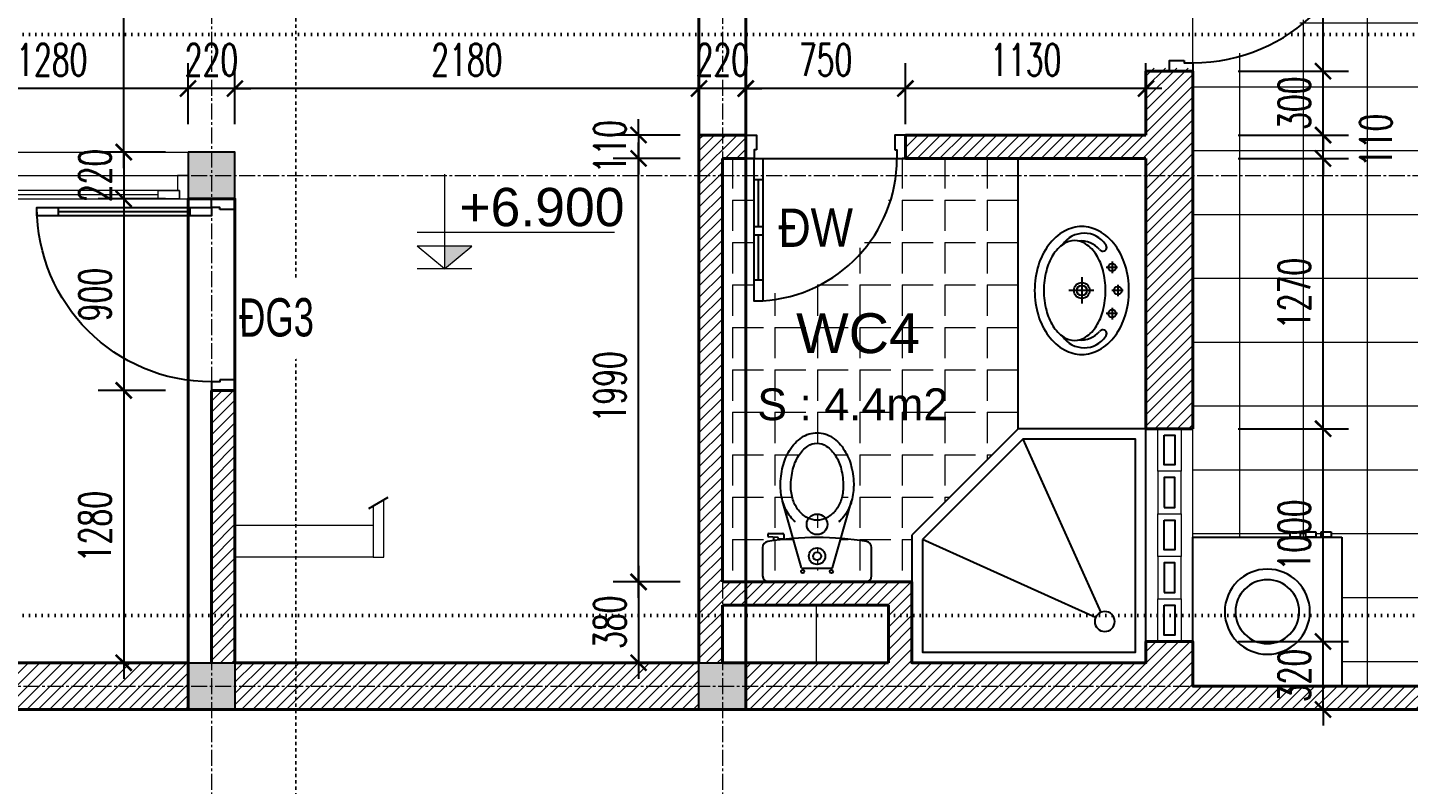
# Model space of a CAD drawing. Header units: millimetres. Extents: x -229618 to 2906, y -178063 to 96806.
# Drawn here: x -204117 to -197630, y -81235 to -77678 of the extents above; entities that cross this region are included whole.
import ezdxf
from ezdxf.enums import TextEntityAlignment as Align

# ---------------------------------------------------------------- set-up
doc = ezdxf.new("R2010")
doc.units = ezdxf.units.MM
doc.header["$LTSCALE"] = 200
doc.header["$MEASUREMENT"] = 0
doc.set_wipeout_variables(frame=1)
doc.header["$PDMODE"] = 3
doc.header["$PDSIZE"] = 50
for name, pattern in [('ACAD_ISO07W100', [3, 0, -3]), ('CENTER2', [1.125, 0.75, -0.125, 0.125, -0.125]), ('HIDDEN2', [0.1875, 0.125, -0.0625])]:
    doc.linetypes.add(name, pattern=pattern)
doc.layers.get('0').update_dxf_attribs({"color": 95, "linetype": 'CONTINUOUS'})
doc.layers.get('DEFPOINTS').update_dxf_attribs({"linetype": 'CONTINUOUS'})
for name, color, linetype, lineweight in [('cat', 1, 'CONTINUOUS', 40), ('hatch', 250, 'CONTINUOUS', 5), ('KH cat', 2, 'HIDDEN2', 50), ('nho', 252, 'CONTINUOUS', 15), ('thay', 7, 'CONTINUOUS', 18), ('tim', 18, 'CENTER2', 9)]:
    doc.layers.add(name, color=color, linetype=linetype, lineweight=lineweight)
for name, color, linetype in [('COT', 2, 'CONTINUOUS'), ('CUA', 145, 'CONTINUOUS'), ('DIM', 251, 'CONTINUOUS'), ('NOITHAT', 99, 'CONTINUOUS'), ('TEXT', 33, 'CONTINUOUS'), ('thong ke cua', 7, 'CONTINUOUS'), ('TUONG', 30, 'CONTINUOUS')]:
    doc.layers.add(name, color=color, linetype=linetype)
doc.styles.add('Aria H iso', font='Vharial_0.ttf')
doc.styles.add('Arial iso', font='vnarial_0.ttf')
doc.styles.add('Arial N  iso', font='vnarialn_0.ttf')
doc.styles.add('Scale', font='vnsimli.shx', dxfattribs={"width": 0.65, "bigfont": 'bigfont.shx'})
doc.styles.add('T3', font='Vhavan_0.ttf', dxfattribs={"width": 0.8})
doc.dimstyles.new('Scale', dxfattribs={"dimscale": 75, "dimtxt": 2, "dimasz": 1, "dimexe": 1.6, "dimexo": 0, "dimgap": 0.8, "dimtad": 1, "dimdec": 0, "dimzin": 0, "dimdsep": 46, "dimtxsty": 'Scale', "dimblk": 'ARCHTICK', "dimcen": 0.1, "dimdle": 1, "dimclrd": 256, "dimclre": 256, "dimclrt": 3, "dimadec": 0, "dimazin": 0, "dimtfac": 1, "dimtdec": 0, "dimtix": 1, "dimtmove": 2, "dimatfit": 3, "dimldrblk": 'ARCHTICK', "dimfxl": 0, "dimtolj": 1, "dimtzin": 0, "dimarcsym": 0})

# ---------------------------------------------------------------- blocks, each defined once
blk = doc.blocks.new('A$C1A7D1725')
at = {"layer": 'CUA'}
for p, q in [((670, 750), (670, 0)), ((100, 690), (310, 690)), ((350, 690), (570, 690))]:
    blk.add_line(p, q, dxfattribs=at)
for points in [[(710, 700), (710, 710), (670, 710), (670, 750), (780, 750), (780, 700)], [(0, 670), (0, 710), (100, 710), (100, 670)], [(0, 670), (0, 710), (670, 710), (670, 670)], [(310, 670), (310, 710), (350, 710), (350, 670)], [(570, 670), (570, 710), (670, 710), (670, 670)], [(710, 50), (710, 40), (670, 40), (670, 0), (780, 0), (780, 50)]]:
    blk.add_lwpolyline(points, close=True, dxfattribs=at)
blk.add_arc((669.9, 709.8), 669.8, 183.40841, 270.00601, dxfattribs=at)
blk = doc.blocks.new('A$C49A5561F')
at = {"layer": 'CUA'}
blk.add_line((-830, 60), (-210, 60), dxfattribs=at)
for points in [[(-70, 850), (-70, 860), (-110, 860), (-110, 900), (0, 900), (0, 850)], [(-930, 80), (-930, 40), (-110, 40), (-110, 80)], [(-930, 80), (-930, 40), (-830, 40), (-830, 80)], [(-210, 80), (-210, 40), (-110, 40), (-110, 80)], [(-70, 50), (-70, 40), (-110, 40), (-110, 0), (0, 0), (0, 50)]]:
    blk.add_lwpolyline(points, close=True, dxfattribs=at)
blk.add_arc((-110, 40), 820, 90, 180, dxfattribs=at)
blk = doc.blocks.new('bon tam dung')
at = {"layer": 'NOITHAT'}
for p, q in [((-236.4, -212.9), (-1050, -579.3)), ((-579.3, -1050), (-212.9, -236.4))]:
    blk.add_line(p, q, dxfattribs=at)
blk.add_lwpolyline([(-1100, -600), (-1100, 0), (0, 0), (0, -1100), (-600, -1100), (-1100, -600)], dxfattribs=at)
blk.add_lwpolyline([(-1050, -579.3), (-1050, -50), (-50, -50), (-50, -1050), (-579.3, -1050)], close=True, dxfattribs=at)
blk.add_circle((-193.7, -193.7), 46.9, dxfattribs=at)
blk = doc.blocks.new('A$C64760A6F')
at = {"layer": 'NOITHAT', "linetype": 'Continuous'}
for p, q in [((183.2, 66.3), (94.2, 379.7)), ((328.6, 66.3), (417.7, 379.7)), ((24.1, 222.1), (24.1, 216.9)), ((70.5, 208.1), (28.5, 212)), ((29, 227), (94.2, 227)), ((51.5, 209.9), (51.5, 193.9)), ((74.8, 203.2), (74.8, 202.8)), ((74.8, 202.8), (99, 202.8)), ((79.7, 202.8), (79.7, 195.6)), ((94.2, 202.8), (94.2, 198)), ((99, 222.1), (99, 202.8)), ((0, 161.1), (0, 29)), ((511.8, 29), (511.8, 161.1)), ((29, 0), (482.9, 0)), ((323.5, 62.8), (188.3, 62.8))]:
    blk.add_line(p, q, dxfattribs=at)
for points in [[(83.6, 449.1, -0.061672), (95.2, 542.3, -0.074959), (126.8, 618, -0.107015), (184.8, 679.1, -0.150804), (255.9, 701, -0.150804), (327.1, 679.1, -0.107015), (385, 618, -0.074959), (416.7, 542.3, -0.061672), (428.2, 449.1, -0.061672)], [(132.8, 449.1, -0.061672), (142.8, 530.3, -0.074959), (168.9, 592.5, -0.107015), (212.5, 638.5, -0.150804), (255.9, 651.9, -0.150804), (299.4, 638.5, -0.107015), (343, 592.5, -0.074959), (369, 530.3, -0.061672), (379.1, 449.1, -0.061672)], [(154.5, 281.5, -0.048765), (130.6, 306.9, -0.08725), (96.6, 371.7, -0.077598), (84.5, 449.1, -0.077598)], [(379.1, 449.1, -0.077598), (369.3, 386.4, -0.08725), (343, 336.4, -0.105601), (301.3, 301.1, -0.12364), (255.9, 289.7, -0.12364), (210.5, 301.1, -0.105601), (168.9, 336.4, -0.08725), (142.6, 386.4, -0.077598), (132.8, 449.1, -0.077598)], [(427.3, 449.1, -0.077598), (415.3, 371.7, -0.08725), (381.2, 306.9, -0.048765), (357.3, 281.5, -0.12364)]]:
    blk.add_lwpolyline(points, format="xyb", dxfattribs=at)
for centre, radius in [((255.9, 270.4), 48.3), ((255.9, 120.7), 38.6), ((255.9, 120.7), 18.6), ((188.3, 48.3), 7.73), ((323.5, 48.3), 7.73)]:
    blk.add_circle(centre, radius, dxfattribs=at)
for centre, radius, start, end in [((29, 222.1), 4.83, 90, 180), ((29, 216.9), 4.83, 180, 264.55967), ((255.9, -1221), 1429.5, 80.6746, 99.3254), ((70, 203.2), 4.83, 0, 84.55967), ((94.2, 222.1), 4.83, 0, 90), ((29, 161.1), 29, 99.3254, 180), ((482.9, 161.1), 29, 0, 80.6746), ((187.9, 67.6), 4.83, 195.85994, 270), ((324, 67.6), 4.83, 270, 344.14006), ((29, 29), 29, 180, 270), ((482.9, 29), 29, 270, 0)]:
    blk.add_arc(centre, radius, start, end, dxfattribs=at)
blk = doc.blocks.new('br7')
at = {"layer": 'NOITHAT'}
for p, q in [((-96.6, -47.8), (-96.6, -94.7)), ((-24.1, -46.9), (24.2, -46.9)), ((0, -24.4), (0, -71.3)), ((96.6, -47.8), (96.6, -94.7)), ((-120.7, -70.3), (-72.4, -70.3)), ((72.4, -70.3), (120.7, -70.3)), ((0, -146.1), (0, -251.3)), ((-55.6, -196.9), (54.6, -196.9))]:
    blk.add_line(p, q, dxfattribs=at)
for points in [[(-267.2, -196.9, 0.128734), (-248.3, -268.9, 0.10631), (-188.9, -336.1, 0.084902), (-105.5, -378, 0.074193), (0, -393.8, 0.074193), (105.5, -378, 0.084902), (188.9, -336.1, 0.10631), (248.3, -268.9, 0.128734), (267.2, -196.9, 0.128734), (248.3, -124.9, 0.10631), (188.9, -57.7, 0.084902), (105.5, -15.7, 0.074193), (0, 0, 0.074193), (-105.5, -15.7, 0.084902), (-188.9, -57.7, 0.10631), (-248.3, -124.9, 0.128734)], [(-208.6, -226.6, 0.148706), (-194.7, -272.3, 0.107099), (-147.5, -317.8, 0.07588), (-83.4, -345, 0.062731), (0, -355.5, 0.062731), (83.4, -345, 0.07588), (147.5, -317.8, 0.107099), (194.7, -272.3, 0.148706), (208.6, -226.6, 0.148706), (194.7, -181, 0.107099), (147.5, -135.5, 0.07588), (83.4, -108.2, 0.062731), (0, -97.7, 0.062731), (-83.4, -108.2, 0.07588), (-147.5, -135.5, 0.107099), (-194.7, -181, 0.148706)]]:
    blk.add_lwpolyline(points, format="xyb", close=True, dxfattribs=at)
for centre, radius in [((-96.6, -70.3), 16.4), ((0, -46.9), 16.4), ((96.6, -70.3), 16.4), ((0, -196.9), 32.8), ((0, -196.9), 21.1)]:
    blk.add_circle(centre, radius, dxfattribs=at)
for centre, radius, start, end in [((-131, -187), 108.3, 124.38431, 235.91222), ((-180.3, -109.1), 16.4, 301.60261, 135.86298), ((180.3, -109.1), 16.4, 44.13702, 238.39739), ((131, -187), 108.3, 304.08778, 55.61569), ((-99.5, -202.7), 107.5, 132.20836, 183.60921), ((99.5, -202.7), 107.5, 356.39079, 47.79164)]:
    blk.add_arc(centre, radius, start, end, dxfattribs=at)
blk = doc.blocks.new('A$C6F7B7515')
at = {"linetype": 'ByBlock'}
for p, q in [((0, 700), (-700, 700)), ((-700, 700), (-700, 0)), ((0, 0), (0, 700)), ((0, 650.1), (0, 602.6)), ((25.9, 650.1), (0, 650.1)), ((25.9, 602.6), (25.9, 650.1)), ((0, 602.6), (25.9, 602.6)), ((0, 577.6), (0, 530.1)), ((25.9, 577.6), (0, 577.6)), ((0, 530.1), (25.9, 530.1)), ((25.9, 530.1), (25.9, 577.6)), ((0, 505), (0, 457.5)), ((25.9, 505), (0, 505)), ((0, 457.5), (25.9, 457.5)), ((25.9, 457.5), (25.9, 505)), ((-700, 0), (0, 0))]:
    blk.add_line(p, q, dxfattribs=at)
for radius in [200, 150]:
    blk.add_circle((-350, 350), radius, dxfattribs=at)
blk = doc.blocks.new('_ArchTick')
at = {"color": 0, "linetype": 'ByBlock', "const_width": 0.15}
blk.add_lwpolyline([(-0.5, -0.5), (0.5, 0.5)], dxfattribs=at)
blk = doc.blocks.new('*D1936')
at = {"layer": 'DEFPOINTS', "color": 0, "linetype": 'Continuous'}
for p in [(-198429.5, -80563.2), (-198031.3, -80563.2), (-198429.5, -80883.2)]:
    blk.add_point(p, dxfattribs=at)
at = {"layer": 'DIM', "linetype": 'Continuous', "lineweight": -2}
for p, q in [((-198031.3, -80563.2), (-198031.3, -80488.2)), ((-198429.5, -80563.2), (-197911.3, -80563.2)), ((-198031.3, -80883.2), (-198031.3, -80563.2)), ((-198429.5, -80883.2), (-197911.3, -80883.2)), ((-198031.3, -80883.2), (-198031.3, -80958.2))]:
    blk.add_line(p, q, dxfattribs=at)
at = {"layer": 'DIM', "linetype": 'Continuous', "lineweight": -2, "xscale": 75, "yscale": 75, "zscale": 75}
for p, rotation in [((-198031.3, -80563.2), 270), ((-198031.3, -80883.2), 90)]:
    blk.add_blockref('_ArchTick', p, dxfattribs=dict(at, rotation=rotation))
at = {"layer": 'DIM', "color": 3, "linetype": 'Continuous', "insert": (-198166.3, -80723.2), "char_height": 150, "attachment_point": 5, "rotation": 90, "style": 'Scale'}
blk.add_mtext('\\A1;320', dxfattribs=at)
blk = doc.blocks.new('*D1937')
at = {"layer": 'DEFPOINTS', "color": 0, "linetype": 'Continuous'}
for p in [(-198429.5, -79563.2), (-198031.3, -79563.2), (-198429.5, -80563.2)]:
    blk.add_point(p, dxfattribs=at)
at = {"layer": 'DIM', "linetype": 'Continuous', "lineweight": -2}
for p, q in [((-198031.3, -80638.2), (-198031.3, -79488.2)), ((-198429.5, -79563.2), (-197911.3, -79563.2)), ((-198429.5, -80563.2), (-197911.3, -80563.2))]:
    blk.add_line(p, q, dxfattribs=at)
at = {"layer": 'DIM', "linetype": 'Continuous', "lineweight": -2, "xscale": 75, "yscale": 75, "zscale": 75}
for p, rotation in [((-198031.3, -79563.2), 90), ((-198031.3, -80563.2), 270)]:
    blk.add_blockref('_ArchTick', p, dxfattribs=dict(at, rotation=rotation))
at = {"layer": 'DIM', "color": 3, "linetype": 'Continuous', "insert": (-198166.3, -80063.2), "char_height": 150, "attachment_point": 5, "rotation": 90, "style": 'Scale'}
blk.add_mtext('\\A1;1000', dxfattribs=at)
blk = doc.blocks.new('*D1938')
at = {"layer": 'DEFPOINTS', "color": 0, "linetype": 'Continuous'}
for p in [(-198429.5, -78293.2), (-198031.3, -78293.2), (-198429.5, -79563.2)]:
    blk.add_point(p, dxfattribs=at)
at = {"layer": 'DIM', "linetype": 'Continuous', "lineweight": -2}
for p, q in [((-198031.3, -79638.2), (-198031.3, -78218.2)), ((-198429.5, -78293.2), (-197911.3, -78293.2)), ((-198429.5, -79563.2), (-197911.3, -79563.2))]:
    blk.add_line(p, q, dxfattribs=at)
at = {"layer": 'DIM', "linetype": 'Continuous', "lineweight": -2, "xscale": 75, "yscale": 75, "zscale": 75}
for p, rotation in [((-198031.3, -78293.2), 90), ((-198031.3, -79563.2), 270)]:
    blk.add_blockref('_ArchTick', p, dxfattribs=dict(at, rotation=rotation))
at = {"layer": 'DIM', "color": 3, "linetype": 'Continuous', "insert": (-198166.3, -78928.2), "char_height": 150, "attachment_point": 5, "rotation": 90, "style": 'Scale'}
blk.add_mtext('\\A1;1270', dxfattribs=at)
blk = doc.blocks.new('*D1939')
at = {"layer": 'DEFPOINTS', "color": 0, "linetype": 'Continuous'}
for p in [(-198429.5, -78183.2), (-198031.3, -78183.2), (-198429.5, -78293.2)]:
    blk.add_point(p, dxfattribs=at)
at = {"layer": 'DIM', "linetype": 'Continuous', "lineweight": -2}
for p, q in [((-198031.3, -78183.2), (-198031.3, -78108.2)), ((-198429.5, -78183.2), (-197911.3, -78183.2)), ((-198031.3, -78293.2), (-198031.3, -78183.2)), ((-198429.5, -78293.2), (-197911.3, -78293.2)), ((-198031.3, -78293.2), (-198031.3, -78368.2))]:
    blk.add_line(p, q, dxfattribs=at)
at = {"layer": 'DIM', "linetype": 'Continuous', "lineweight": -2, "xscale": 75, "yscale": 75, "zscale": 75}
for p, rotation in [((-198031.3, -78183.2), 270), ((-198031.3, -78293.2), 90)]:
    blk.add_blockref('_ArchTick', p, dxfattribs=dict(at, rotation=rotation))
at = {"layer": 'DIM', "color": 3, "linetype": 'Continuous', "insert": (-197783.4, -78208.2), "char_height": 150, "attachment_point": 5, "rotation": 90, "style": 'Scale'}
blk.add_mtext('\\A1;110', dxfattribs=at)
blk = doc.blocks.new('*D1940')
at = {"layer": 'DEFPOINTS', "color": 0, "linetype": 'Continuous'}
for p in [(-198429.5, -77883.2), (-198031.3, -77883.2), (-198429.5, -78183.2)]:
    blk.add_point(p, dxfattribs=at)
at = {"layer": 'DIM', "linetype": 'Continuous', "lineweight": -2}
for p, q in [((-198031.3, -77883.2), (-198031.3, -77808.2)), ((-198429.5, -77883.2), (-197911.3, -77883.2)), ((-198031.3, -78183.2), (-198031.3, -77883.2)), ((-198429.5, -78183.2), (-197911.3, -78183.2)), ((-198031.3, -78183.2), (-198031.3, -78258.2))]:
    blk.add_line(p, q, dxfattribs=at)
at = {"layer": 'DIM', "linetype": 'Continuous', "lineweight": -2, "xscale": 75, "yscale": 75, "zscale": 75}
for p, rotation in [((-198031.3, -77883.2), 270), ((-198031.3, -78183.2), 90)]:
    blk.add_blockref('_ArchTick', p, dxfattribs=dict(at, rotation=rotation))
at = {"layer": 'DIM', "color": 3, "linetype": 'Continuous', "insert": (-198166.3, -78033.2), "char_height": 150, "attachment_point": 5, "rotation": 90, "style": 'Scale'}
blk.add_mtext('\\A1;300', dxfattribs=at)
blk = doc.blocks.new('*D1941')
at = {"layer": 'DEFPOINTS', "color": 0, "linetype": 'Continuous'}
for p in [(-198429.5, -76983.2), (-198031.3, -76983.2), (-198429.5, -77883.2)]:
    blk.add_point(p, dxfattribs=at)
at = {"layer": 'DIM', "linetype": 'Continuous', "lineweight": -2}
for p, q in [((-198031.3, -77958.2), (-198031.3, -76908.2)), ((-198429.5, -76983.2), (-197911.3, -76983.2)), ((-198429.5, -77883.2), (-197911.3, -77883.2))]:
    blk.add_line(p, q, dxfattribs=at)
at = {"layer": 'DIM', "linetype": 'Continuous', "lineweight": -2, "xscale": 75, "yscale": 75, "zscale": 75}
for p, rotation in [((-198031.3, -76983.2), 90), ((-198031.3, -77883.2), 270)]:
    blk.add_blockref('_ArchTick', p, dxfattribs=dict(at, rotation=rotation))
at = {"layer": 'DIM', "color": 3, "linetype": 'Continuous', "insert": (-198166.3, -77433.2), "char_height": 150, "attachment_point": 5, "rotation": 90, "style": 'Scale'}
blk.add_mtext('\\A1;900', dxfattribs=at)
blk = doc.blocks.new('*D1954')
at = {"layer": 'DEFPOINTS', "color": 0, "linetype": 'Continuous'}
for p in [(-199993, -77964.7), (-199993, -78132.4), (-198863, -78132.4)]:
    blk.add_point(p, dxfattribs=at)
at = {"layer": 'DIM', "linetype": 'Continuous', "lineweight": -2}
for p, q in [((-199993, -78132.4), (-199993, -77844.7)), ((-198863, -78132.4), (-198863, -77844.7)), ((-198788, -77964.7), (-200068, -77964.7))]:
    blk.add_line(p, q, dxfattribs=at)
at = {"layer": 'DIM', "linetype": 'Continuous', "lineweight": -2, "xscale": 75, "yscale": 75, "zscale": 75, "rotation": 180}
blk.add_blockref('_ArchTick', (-199993, -77964.7), dxfattribs=at)
at = {"layer": 'DIM', "linetype": 'Continuous', "lineweight": -2, "xscale": 75, "yscale": 75, "zscale": 75}
blk.add_blockref('_ArchTick', (-198863, -77964.7), dxfattribs=at)
at = {"layer": 'DIM', "color": 3, "linetype": 'Continuous', "insert": (-199428, -77829.7), "char_height": 150, "attachment_point": 5, "style": 'Scale'}
blk.add_mtext('\\A1;1130', dxfattribs=at)
blk = doc.blocks.new('*D1955')
at = {"layer": 'DEFPOINTS', "color": 0, "linetype": 'Continuous'}
for p in [(-200743, -77964.7), (-200743, -78132.4), (-199993, -78132.4)]:
    blk.add_point(p, dxfattribs=at)
at = {"layer": 'DIM', "linetype": 'Continuous', "lineweight": -2}
for p, q in [((-200743, -78132.4), (-200743, -77844.7)), ((-199993, -78132.4), (-199993, -77844.7)), ((-199918, -77964.7), (-200818, -77964.7))]:
    blk.add_line(p, q, dxfattribs=at)
at = {"layer": 'DIM', "linetype": 'Continuous', "lineweight": -2, "xscale": 75, "yscale": 75, "zscale": 75, "rotation": 180}
blk.add_blockref('_ArchTick', (-200743, -77964.7), dxfattribs=at)
at = {"layer": 'DIM', "linetype": 'Continuous', "lineweight": -2, "xscale": 75, "yscale": 75, "zscale": 75}
blk.add_blockref('_ArchTick', (-199993, -77964.7), dxfattribs=at)
at = {"layer": 'DIM', "color": 3, "linetype": 'Continuous', "insert": (-200368, -77829.7), "char_height": 150, "attachment_point": 5, "style": 'Scale'}
blk.add_mtext('\\A1;750', dxfattribs=at)
blk = doc.blocks.new('*D1956')
at = {"layer": 'DEFPOINTS', "color": 0, "linetype": 'Continuous'}
for p in [(-200963, -77964.7), (-200963, -78132.4), (-200743, -78132.4)]:
    blk.add_point(p, dxfattribs=at)
at = {"layer": 'DIM', "linetype": 'Continuous', "lineweight": -2}
for p, q in [((-200963, -78132.4), (-200963, -77844.7)), ((-200743, -78132.4), (-200743, -77844.7)), ((-200963, -77964.7), (-201038, -77964.7)), ((-200743, -77964.7), (-200963, -77964.7)), ((-200743, -77964.7), (-200668, -77964.7))]:
    blk.add_line(p, q, dxfattribs=at)
at = {"layer": 'DIM', "linetype": 'Continuous', "lineweight": -2, "xscale": 75, "yscale": 75, "zscale": 75}
blk.add_blockref('_ArchTick', (-200963, -77964.7), dxfattribs=at)
at = {"layer": 'DIM', "linetype": 'Continuous', "lineweight": -2, "xscale": 75, "yscale": 75, "zscale": 75, "rotation": 180}
blk.add_blockref('_ArchTick', (-200743, -77964.7), dxfattribs=at)
at = {"layer": 'DIM', "color": 3, "linetype": 'Continuous', "insert": (-200853, -77829.7), "char_height": 150, "attachment_point": 5, "style": 'Scale'}
blk.add_mtext('\\A1;220', dxfattribs=at)
blk = doc.blocks.new('*D1957')
at = {"layer": 'DEFPOINTS', "color": 0, "linetype": 'Continuous'}
for p in [(-203143, -77964.7), (-203143, -78132.4), (-200963, -78132.4)]:
    blk.add_point(p, dxfattribs=at)
at = {"layer": 'DIM', "linetype": 'Continuous', "lineweight": -2}
for p, q in [((-203143, -78132.4), (-203143, -77844.7)), ((-200963, -78132.4), (-200963, -77844.7)), ((-200888, -77964.7), (-203218, -77964.7))]:
    blk.add_line(p, q, dxfattribs=at)
at = {"layer": 'DIM', "linetype": 'Continuous', "lineweight": -2, "xscale": 75, "yscale": 75, "zscale": 75, "rotation": 180}
blk.add_blockref('_ArchTick', (-203143, -77964.7), dxfattribs=at)
at = {"layer": 'DIM', "linetype": 'Continuous', "lineweight": -2, "xscale": 75, "yscale": 75, "zscale": 75}
blk.add_blockref('_ArchTick', (-200963, -77964.7), dxfattribs=at)
at = {"layer": 'DIM', "color": 3, "linetype": 'Continuous', "insert": (-202053, -77829.7), "char_height": 150, "attachment_point": 5, "style": 'Scale'}
blk.add_mtext('\\A1;2180', dxfattribs=at)
blk = doc.blocks.new('*D1958')
at = {"layer": 'DEFPOINTS', "color": 0, "linetype": 'Continuous'}
for p in [(-203363, -77964.7), (-203363, -78132.4), (-203143, -78132.4)]:
    blk.add_point(p, dxfattribs=at)
at = {"layer": 'DIM', "linetype": 'Continuous', "lineweight": -2}
for p, q in [((-203363, -78132.4), (-203363, -77844.7)), ((-203143, -78132.4), (-203143, -77844.7)), ((-203363, -77964.7), (-203438, -77964.7)), ((-203143, -77964.7), (-203363, -77964.7)), ((-203143, -77964.7), (-203068, -77964.7))]:
    blk.add_line(p, q, dxfattribs=at)
at = {"layer": 'DIM', "linetype": 'Continuous', "lineweight": -2, "xscale": 75, "yscale": 75, "zscale": 75}
blk.add_blockref('_ArchTick', (-203363, -77964.7), dxfattribs=at)
at = {"layer": 'DIM', "linetype": 'Continuous', "lineweight": -2, "xscale": 75, "yscale": 75, "zscale": 75, "rotation": 180}
blk.add_blockref('_ArchTick', (-203143, -77964.7), dxfattribs=at)
at = {"layer": 'DIM', "color": 3, "linetype": 'Continuous', "insert": (-203253, -77829.7), "char_height": 150, "attachment_point": 5, "style": 'Scale'}
blk.add_mtext('\\A1;220', dxfattribs=at)
blk = doc.blocks.new('*D1959')
at = {"layer": 'DEFPOINTS', "color": 0, "linetype": 'Continuous'}
for p in [(-204643, -77964.7), (-204643, -78132.4), (-203363, -78132.4)]:
    blk.add_point(p, dxfattribs=at)
at = {"layer": 'DIM', "linetype": 'Continuous', "lineweight": -2}
for p, q in [((-204643, -78132.4), (-204643, -77844.7)), ((-203363, -78132.4), (-203363, -77844.7)), ((-203288, -77964.7), (-204718, -77964.7))]:
    blk.add_line(p, q, dxfattribs=at)
at = {"layer": 'DIM', "linetype": 'Continuous', "lineweight": -2, "xscale": 75, "yscale": 75, "zscale": 75, "rotation": 180}
blk.add_blockref('_ArchTick', (-204643, -77964.7), dxfattribs=at)
at = {"layer": 'DIM', "linetype": 'Continuous', "lineweight": -2, "xscale": 75, "yscale": 75, "zscale": 75}
blk.add_blockref('_ArchTick', (-203363, -77964.7), dxfattribs=at)
at = {"layer": 'DIM', "color": 3, "linetype": 'Continuous', "insert": (-204003, -77829.7), "char_height": 150, "attachment_point": 5, "style": 'Scale'}
blk.add_mtext('\\A1;1280', dxfattribs=at)
blk = doc.blocks.new('*D1972')
at = {"layer": 'DEFPOINTS', "color": 0, "linetype": 'Continuous'}
for p in [(-203468.6, -78263.2), (-203665.1, -78483.2), (-203468.6, -78483.2)]:
    blk.add_point(p, dxfattribs=at)
at = {"layer": 'DIM', "linetype": 'Continuous', "lineweight": -2}
for p, q in [((-203665.1, -78263.2), (-203665.1, -78188.2)), ((-203468.6, -78263.2), (-203785.1, -78263.2)), ((-203665.1, -78263.2), (-203665.1, -78483.2)), ((-203468.6, -78483.2), (-203785.1, -78483.2)), ((-203665.1, -78483.2), (-203665.1, -78558.2))]:
    blk.add_line(p, q, dxfattribs=at)
at = {"layer": 'DIM', "linetype": 'Continuous', "lineweight": -2, "xscale": 75, "yscale": 75, "zscale": 75}
for p, rotation in [((-203665.1, -78263.2), 270), ((-203665.1, -78483.2), 90)]:
    blk.add_blockref('_ArchTick', p, dxfattribs=dict(at, rotation=rotation))
at = {"layer": 'DIM', "color": 3, "linetype": 'Continuous', "insert": (-203800.1, -78373.2), "char_height": 150, "attachment_point": 5, "rotation": 90, "style": 'Scale'}
blk.add_mtext('\\A1;220', dxfattribs=at)
blk = doc.blocks.new('*D1973')
at = {"layer": 'DEFPOINTS', "color": 0, "linetype": 'Continuous'}
for p in [(-203468.6, -78483.2), (-203665.1, -79383.2), (-203468.6, -79383.2)]:
    blk.add_point(p, dxfattribs=at)
at = {"layer": 'DIM', "linetype": 'Continuous', "lineweight": -2}
for p, q in [((-203665.1, -78408.2), (-203665.1, -79458.2)), ((-203468.6, -78483.2), (-203785.1, -78483.2)), ((-203468.6, -79383.2), (-203785.1, -79383.2))]:
    blk.add_line(p, q, dxfattribs=at)
at = {"layer": 'DIM', "linetype": 'Continuous', "lineweight": -2, "xscale": 75, "yscale": 75, "zscale": 75}
for p, rotation in [((-203665.1, -78483.2), 90), ((-203665.1, -79383.2), 270)]:
    blk.add_blockref('_ArchTick', p, dxfattribs=dict(at, rotation=rotation))
at = {"layer": 'DIM', "color": 3, "linetype": 'Continuous', "insert": (-203800.1, -78933.2), "char_height": 150, "attachment_point": 5, "rotation": 90, "style": 'Scale'}
blk.add_mtext('\\A1;900', dxfattribs=at)
blk = doc.blocks.new('*D1974')
at = {"layer": 'DEFPOINTS', "color": 0, "linetype": 'Continuous'}
for p in [(-203468.6, -79383.2), (-203665.1, -80663.2), (-203468.6, -80663.2)]:
    blk.add_point(p, dxfattribs=at)
at = {"layer": 'DIM', "linetype": 'Continuous', "lineweight": -2}
for p, q in [((-203665.1, -79308.2), (-203665.1, -80738.2)), ((-203468.6, -79383.2), (-203785.1, -79383.2)), ((-203468.6, -80663.2), (-203785.1, -80663.2))]:
    blk.add_line(p, q, dxfattribs=at)
at = {"layer": 'DIM', "linetype": 'Continuous', "lineweight": -2, "xscale": 75, "yscale": 75, "zscale": 75}
for p, rotation in [((-203665.1, -79383.2), 90), ((-203665.1, -80663.2), 270)]:
    blk.add_blockref('_ArchTick', p, dxfattribs=dict(at, rotation=rotation))
at = {"layer": 'DIM', "color": 3, "linetype": 'Continuous', "insert": (-203800.1, -80023.2), "char_height": 150, "attachment_point": 5, "rotation": 90, "style": 'Scale'}
blk.add_mtext('\\A1;1280', dxfattribs=at)
blk = doc.blocks.new('*D1975')
at = {"layer": 'DEFPOINTS', "color": 0, "linetype": 'Continuous'}
for p in [(-203665.1, -76683.2), (-203468.6, -76683.2), (-203468.6, -78263.2)]:
    blk.add_point(p, dxfattribs=at)
at = {"layer": 'DIM', "linetype": 'Continuous', "lineweight": -2}
for p, q in [((-203665.1, -78338.2), (-203665.1, -76608.2)), ((-203468.6, -76683.2), (-203785.1, -76683.2)), ((-203468.6, -78263.2), (-203785.1, -78263.2))]:
    blk.add_line(p, q, dxfattribs=at)
at = {"layer": 'DIM', "linetype": 'Continuous', "lineweight": -2, "xscale": 75, "yscale": 75, "zscale": 75}
for p, rotation in [((-203665.1, -76683.2), 90), ((-203665.1, -78263.2), 270)]:
    blk.add_blockref('_ArchTick', p, dxfattribs=dict(at, rotation=rotation))
at = {"layer": 'DIM', "color": 3, "linetype": 'Continuous', "insert": (-203800.1, -77473.2), "char_height": 150, "attachment_point": 5, "rotation": 90, "style": 'Scale'}
blk.add_mtext('\\A1;1580', dxfattribs=at)
blk = doc.blocks.new('*D1994')
at = {"layer": 'DEFPOINTS', "color": 0, "linetype": 'Continuous'}
for p in [(-201246.6, -78293.2), (-201051.4, -78293.2), (-201051.4, -80283.2)]:
    blk.add_point(p, dxfattribs=at)
at = {"layer": 'DIM', "linetype": 'Continuous', "lineweight": -2}
for p, q in [((-201246.6, -80358.2), (-201246.6, -78218.2)), ((-201051.4, -78293.2), (-201366.6, -78293.2)), ((-201051.4, -80283.2), (-201366.6, -80283.2))]:
    blk.add_line(p, q, dxfattribs=at)
at = {"layer": 'DIM', "linetype": 'Continuous', "lineweight": -2, "xscale": 75, "yscale": 75, "zscale": 75}
for p, rotation in [((-201246.6, -78293.2), 90), ((-201246.6, -80283.2), 270)]:
    blk.add_blockref('_ArchTick', p, dxfattribs=dict(at, rotation=rotation))
at = {"layer": 'DIM', "color": 3, "linetype": 'Continuous', "insert": (-201381.6, -79366.6), "char_height": 150, "attachment_point": 5, "rotation": 90, "style": 'Scale'}
blk.add_mtext('\\A1;1990', dxfattribs=at)
blk = doc.blocks.new('*D1995')
at = {"layer": 'DEFPOINTS', "color": 0, "linetype": 'Continuous'}
for p in [(-201051.4, -78183.2), (-201246.6, -78293.2), (-201051.4, -78293.2)]:
    blk.add_point(p, dxfattribs=at)
at = {"layer": 'DIM', "linetype": 'Continuous', "lineweight": -2}
for p, q in [((-201246.6, -78183.2), (-201246.6, -78108.2)), ((-201051.4, -78183.2), (-201366.6, -78183.2)), ((-201246.6, -78183.2), (-201246.6, -78293.2)), ((-201051.4, -78293.2), (-201366.6, -78293.2)), ((-201246.6, -78293.2), (-201246.6, -78368.2))]:
    blk.add_line(p, q, dxfattribs=at)
at = {"layer": 'DIM', "linetype": 'Continuous', "lineweight": -2, "xscale": 75, "yscale": 75, "zscale": 75}
for p, rotation in [((-201246.6, -78183.2), 270), ((-201246.6, -78293.2), 90)]:
    blk.add_blockref('_ArchTick', p, dxfattribs=dict(at, rotation=rotation))
at = {"layer": 'DIM', "color": 3, "linetype": 'Continuous', "insert": (-201381.6, -78238.2), "char_height": 150, "attachment_point": 5, "rotation": 90, "style": 'Scale'}
blk.add_mtext('\\A1;110', dxfattribs=at)
blk = doc.blocks.new('kh cua')
at = {"ltscale": 600}
blk.add_wipeout([(0, 210.4), (-65, 200.1), (-123.6, 170.2), (-170.2, 123.6), (-200.1, 65), (-210.4, 0), (-200.1, -65), (-170.2, -123.6), (-123.6, -170.2), (-65, -200.1), (0, -210.4), (65, -200.1), (123.6, -170.2), (170.2, -123.6), (200.1, -65), (210.4, 0), (200.1, 65), (170.2, 123.6), (123.6, 170.2), (65, 200.1)], dxfattribs=at).dxf.layer = 'thong ke cua'
at = {"layer": 'thong ke cua', "color": 1, "style": 'T3', "width": 0.973787}
blk.add_attdef('AA', text='', height=180, rotation=0.31566, dxfattribs=at).set_placement((-171.5, -80.9), (179.8, -78.9), align=Align.FIT)
blk = doc.blocks.new('cao do')
at = {"layer": 'thay'}
for p, q in [((0, 444.6), (0, 0)), ((798.2, 170.2), (-128.3, 170.2)), ((0, 0), (-127.9, 106.1)), ((127.9, 106.1), (-127.9, 106.1)), ((0, 0), (127.9, 106.1))]:
    blk.add_line(p, q, dxfattribs=at)
at = {"layer": 'thay', "ltscale": 600}
blk.add_line((128.3, 0), (-128.3, 0), dxfattribs=at)
at = {"layer": 'thay', "color": 150, "ltscale": 600}
blk.add_solid([(0, 0), (0, 106.1), (127.9, 106.1)], dxfattribs=at)
at = {"layer": 'TEXT', "style": 'Arial N  iso'}
blk.add_attdef('%%P0.000', text='', height=200, dxfattribs=at).set_placement((69.5, 290), align=Align.MIDDLE_LEFT)
blk = doc.blocks.new('*D2134')
at = {"layer": 'DEFPOINTS', "color": 0}
for p in [(-201051.4, -80283.2), (-201246.6, -80663.2), (-201051.4, -80663.2)]:
    blk.add_point(p, dxfattribs=at)
at = {"layer": 'DIM', "lineweight": -2}
for p, q in [((-201246.6, -80208.2), (-201246.6, -80738.2)), ((-201051.4, -80283.2), (-201366.6, -80283.2)), ((-201051.4, -80663.2), (-201366.6, -80663.2))]:
    blk.add_line(p, q, dxfattribs=at)
at = {"layer": 'DIM', "lineweight": -2, "xscale": 75, "yscale": 75, "zscale": 75}
for p, rotation in [((-201246.6, -80283.2), 90), ((-201246.6, -80663.2), 270)]:
    blk.add_blockref('_ArchTick', p, dxfattribs=dict(at, rotation=rotation))
at = {"layer": 'DIM', "color": 3, "insert": (-201381.6, -80473.2), "char_height": 150, "attachment_point": 5, "rotation": 90, "style": 'Scale'}
blk.add_mtext('\\A1;380', dxfattribs=at)

msp = doc.modelspace()

# ---------------------------------------------------------------- hatches: boundary and pattern name
at = {"layer": 'hatch', "linetype": 'Continuous'}
h = msp.add_hatch(dxfattribs=at)
h.set_pattern_fill('BT', color=256, scale=100, style=0)
h.set_pattern_definition([(0, (83.29, 12.83), (0, 100), [0, -100]), (0, (12.65, 56.06), (0, 100), [0, -100]), (0, (15.78, 38.46), (0, 100), [0, -100]), (0, (51, 46.67), (0, 100), [0, -100]), (0, (32.02, 75.43), (0, 100), [0, -100]), (0, (26.93, 62.72), (0, 100), [0, -100]), (0, (35.94, 84.04), (0, 100), [0, -100]), (0, (22.04, 92.45), (0, 100), [0, -100]), (0, (41.22, 70.54), (0, 100), [0, -100]), (0, (9.13, 70.93), (0, 100), [0, -100]), (0, (73.12, 71.32), (0, 100), [0, -100]), (0, (87.6, 74.06), (0, 100), [0, -100]), (0, (80.16, 63.89), (0, 100), [0, -100]), (0, (82.32, 50.2), (0, 100), [0, -100]), (0, (56.29, 62.13), (0, 100), [0, -100]), (0, (55.51, 34.55), (0, 100), [0, -100]), (0, (55.51, 25.94), (0, 100), [0, -100]), (0, (8.15, 23.98), (0, 100), [0, -100]), (0, (47.68, 35.72), (0, 100), [0, -100]), (0, (48.07, 2.46), (0, 100), [0, -100]), (0, (37.31, 23.79), (0, 100), [0, -100]), (0, (38.09, 14), (0, 100), [0, -100]), (0, (25.17, 6.77), (0, 100), [0, -100]), (0, (31.83, 20.07), (0, 100), [0, -100]), (0, (27.13, 24.18), (0, 100), [0, -100]), (45, (79.99, 21.105), (0, 100.00003), [8, -133.4214]), (135, (85.65, 26.76), (-100.00003, 0), [8, -133.4214]), (270, (79.99, 32.42), (100, -2e-14), [11.3137, -88.6863]), (180, (76.52, 22.38), (-1e-14, -100), [12, -88]), (270, (64.52, 22.38), (100, -2e-14), [12, -88]), (45, (64.52, 10.38), (0, 100.00003), [16.9706, -124.4508]), (90, (39.51, 29.29), (-100, 6e-15), [16.8, -83.2]), (180, (39.51, 46.09), (-1e-14, -100), [16.8, -83.2]), (315, (22.714, 46.095), (100.00003, -2e-14), [23.7588, -117.6626]), (135, (25.28, 11.31), (-100.00003, 0), [7, -134.4214]), (225, (20.33, 16.26), (-1e-14, -100.00003), [7, -134.4214]), (0, (15.38, 11.31), (0, 100), [9.8995, -90.1005]), (0, (61.83, 78.92), (0, 100), [13.75, -86.25]), (90, (75.58, 78.92), (-100, 6e-15), [13.75, -86.25]), (225, (75.584, 92.67), (-1e-14, -100.00003), [19.4454, -121.9759]), (270, (50.27, 80.91), (100, -2e-14), [12.5, -87.5]), (0, (50.27, 68.41), (0, 100), [12.5, -87.5]), (135, (62.77, 68.41), (-100.00003, 0), [17.6777, -123.7437]), (45, (56.63, 84.76), (0, 100.00003), [8.5, -132.9214]), (135, (62.64, 90.77), (-100.00003, 0), [8.5, -132.9214]), (270, (56.63, 96.78), (100, -2e-14), [12.0208, -87.9792]), (135, (17.366, 77.56), (-100.00003, 0), [14.1421, -127.2792]), (0, (7.37, 77.56), (0, 100), [10, -90]), (270, (7.37, 87.56), (100, -2e-14), [10, -90]), (45, (0, 0), (-49.497475, 49.497475), []), (45, (35, 0), (-49.497475, 49.497475), [])])
h.paths.add_polyline_path([(-208763, -74063.2), (-208543, -74063.2), (-208543, -74283.2), (-208763, -74283.2)])
h.paths.add_polyline_path([(-208763, -80663.2), (-208543, -80663.2), (-208543, -80883.2), (-208763, -80883.2)])
h.paths.add_polyline_path([(-208763, -76683.2), (-208543, -76683.2), (-208543, -76463.2), (-208763, -76463.2)])
h.paths.add_polyline_path([(-195563, -76463.2), (-195343, -76463.2), (-195343, -76683.2), (-195563, -76683.2)])
h.paths.add_polyline_path([(-195563, -80663.2), (-195343, -80663.2), (-195343, -80883.2), (-195563, -80883.2)])
h.paths.add_polyline_path([(-196763, -72863.2), (-196543, -72863.2), (-196543, -73083.2), (-196763, -73083.2)])
h.paths.add_polyline_path([(-203363, -80883.2), (-203363, -80663.2), (-203143, -80663.2), (-203143, -80883.2)])
h.paths.add_polyline_path([(-200743, -80663.2), (-200743, -80883.2), (-200963, -80883.2), (-200963, -80663.2)])
h.paths.add_polyline_path([(-203363, -74283.2), (-203363, -74063.2), (-203143, -74063.2), (-203143, -74283.2)])
h.paths.add_polyline_path([(-200743, -72863.2), (-200743, -73083.2), (-200963, -73083.2), (-200963, -72863.2)])
h.paths.add_polyline_path([(-200963, -76463.2), (-200743, -76463.2), (-200743, -76683.2), (-200963, -76683.2)])
h.paths.add_polyline_path([(-203363, -78263.2), (-203143, -78263.2), (-203143, -78483.2), (-203363, -78483.2)])
h = msp.add_hatch(dxfattribs=at)
h.set_pattern_fill('ANSI31', color=256, scale=300, style=0)
h.set_pattern_definition([(45, (-235340.12, -76518.56), (-26.516504, 26.516504), [])])
h.paths.add_polyline_path([(-203143, -80663.2), (-203253, -80663.2), (-203253, -79383.2), (-203143, -79383.2)])
h.paths.add_polyline_path([(-200633, -80883.2), (-200663, -80883.2), (-200663, -80663.2), (-200633, -80663.2)], flags=17)
h.paths.add_polyline_path([(-203443, -80883.2), (-203473, -80883.2), (-203473, -80663.2), (-203443, -80663.2)])
h.paths.add_polyline_path([(-198643, -80663.2), (-198863, -80663.2), (-198863, -80563.2), (-198643, -80563.2)], flags=17)
h.paths.add_polyline_path([(-207043, -80773.2), (-204643, -80773.2), (-204643, -80663.2), (-203473, -80663.2), (-203473, -80883.2), (-207263, -80883.2), (-207263, -80078.2), (-207043, -80078.2)])
h.paths.add_polyline_path([(-200963, -80883.2), (-203143, -80883.2), (-203143, -80663.2), (-200963, -80663.2)])
h.paths.add_polyline_path([(-194743, -80063.2), (-195563, -80063.2), (-195563, -79843.2), (-194743, -79843.2)])
h.paths.add_polyline_path([(-203143, -76683.2), (-203363, -76683.2), (-203363, -76138.2), (-203143, -76138.2)])
h.paths.add_polyline_path([(-207263, -78183.2), (-206823, -78183.2), (-206823, -78483.2), (-207043, -78483.2), (-207043, -79178.2), (-207263, -79178.2)])
h.paths.add_polyline_path([(-205083, -78183.2), (-204643, -78183.2), (-204643, -78483.2), (-205083, -78483.2)])
h.paths.add_polyline_path([(-198863, -79563.2), (-198863, -77868.2), (-198643, -77868.2), (-198643, -79563.2)])
h.paths.add_polyline_path([(-200963, -78293.2), (-200853, -78293.2), (-200853, -80283.2), (-199963, -80283.2), (-199963, -80663.2), (-198643, -80663.2), (-198643, -80883.2), (-200633, -80883.2), (-200633, -80663.2), (-200073, -80663.2), (-200073, -80393.2), (-200853, -80393.2), (-200853, -80663.2), (-200963, -80663.2)])
h.paths.add_polyline_path([(-200743, -78293.2), (-200963, -78293.2), (-200963, -78183.2), (-200743, -78183.2)])
h.paths.add_polyline_path([(-199993, -78293.2), (-198863, -78293.2), (-198863, -78183.2), (-199993, -78183.2)])
h.paths.add_polyline_path([(-203363, -80883.2), (-203443, -80883.2), (-203443, -80663.2), (-203363, -80663.2)])
h.paths.add_polyline_path([(-200663, -80883.2), (-200743, -80883.2), (-200743, -80663.2), (-200663, -80663.2)], flags=17)
h.paths.add_polyline_path([(-198642.7, -80773.2), (-195563, -80773.2), (-195563, -80883.2), (-198642.7, -80883.2)])
h = msp.add_hatch(dxfattribs=at)
h.set_pattern_fill('ANSI37', color=256, scale=2400, angle=45, style=0)
h.set_pattern_definition([(270, (28077.07, -152656.78), (-300, -6e-14), []), (180, (28077.07, -152656.78), (-6e-14, 300), [])])
h.paths.add_polyline_path([(-194963, -79843.2), (-195343, -79843.2), (-195563, -79843.2), (-195563, -80663.2), (-195563, -80773.2), (-197943, -80773.2), (-197943, -80073.2), (-197992.9, -80073.2), (-197992.9, -80047.3), (-198040.4, -80047.3), (-198040.4, -80073.2), (-198065.5, -80073.2), (-198065.5, -80047.3), (-198113, -80047.3), (-198113, -80073.2), (-198138, -80073.2), (-198138, -80047.3), (-198185.5, -80047.3), (-198185.5, -80073.2), (-198643, -80073.2), (-198643, -79563.2), (-198643, -77868.2), (-198643, -77828.2, 0.399992), (-197824, -77048.2), (-197823, -77048.2), (-197823, -77008.2), (-198643, -77008.2), (-198643, -76968.2), (-198643, -76683.2), (-196763, -76683.2), (-196763, -76683.3), (-196543, -76683.3), (-196543, -76683.2), (-195563, -76683.2), (-195343, -76683.2), (-194963, -76683.2)])
h = msp.add_hatch(dxfattribs=at)
h.set_pattern_fill('ANGLE', color=256, scale=725, style=0)
h.set_pattern_definition([(0, (28077.07, -152656.78), (0, -199.375), [145, -54.375]), (270, (28077.07, -152656.78), (-199.375, -1e-14), [145, -54.375])])
h.paths.add_polyline_path([(-199463, -79563.2), (-199963, -80063.2), (-199963, -80283.2), (-200853, -80283.2), (-200853, -80173.2), (-200853, -78263.2), (-200743, -78263.2), (-200703, -78263.2), (-200703, -78933.2), (-200663, -78933.2), (-200663, -78931.9, 0.396926), (-200033, -78263.2), (-199993, -78263.2), (-199463, -78263.2)])
h.paths.add_polyline_path([(-200295, -79753, -0.061672), (-200284.9, -79834.1, -0.077598), (-200294.7, -79896.8, -0.08725), (-200321, -79946.8, -0.105601), (-200362.6, -79982.1, -0.017178), (-200368.6, -79985, 0.51891), (-200447.5, -79985, -0.017178), (-200453.5, -79982.1, -0.105601), (-200495.1, -79946.8, -0.08725), (-200521.4, -79896.8, -0.077598), (-200531.2, -79834.1, -0.061672), (-200521.1, -79753, -0.074959), (-200495.1, -79690.7, -0.107015), (-200451.5, -79644.8, -0.150804), (-200408, -79631.3, -0.150804), (-200364.6, -79644.8, -0.107015), (-200321, -79690.7, -0.074959)], flags=16)
h.paths.add_polyline_path([(-200248.7, -79911.5, -0.08725), (-200282.8, -79976.3), (-200282.8, -79976.3), (-200282.8, -79976.3), (-200282.8, -79976.3), (-200282.8, -79976.3), (-200282.8, -79976.3), (-200282.8, -79976.3), (-200282.8, -79976.3, 0.08725), (-200248.7, -79911.5, 0.008241), (-200246.3, -79903.5), (-200296.2, -80079, 0.047975), (-200569.8, -80083.8), (-200569.8, -80080.4), (-200565, -80080.4), (-200565, -80061.1, 0.414214), (-200569.8, -80056.3), (-200635, -80056.3, 0.414214), (-200639.8, -80061.1), (-200639.8, -80066.4, 0.386669), (-200635.5, -80071.2), (-200612.4, -80073.4), (-200612.4, -80089.3, -0.01628), (-200519.9, -80079), (-200480.8, -80216.9, 0.335275), (-200476.1, -80220.4), (-200340, -80220.4, 0.335275), (-200335.3, -80216.9), (-200246.3, -79903.5, -0.008241)], flags=16)
h.paths.add_polyline_path([(-200446.7, -80162.5, 1), (-200369.4, -80162.5, 1)], flags=0)
h.paths.add_polyline_path([(-200426.7, -80162.5, 1), (-200389.4, -80162.5, 1)], flags=0)
h.paths.add_polyline_path([(-200348.2, -80234.9, 1), (-200332.7, -80234.9, 1)], flags=16)
h.paths.add_polyline_path([(-200483.4, -80234.9, 1), (-200467.9, -80234.9, 1)], flags=16)

# ---------------------------------------------------------------- linework, layer by layer
at = {"layer": 'cat', "linetype": 'Continuous'}
for p, q in [((-198863, -78183.2), (-198863, -77883.2)), ((-198643, -77883.2), (-198863, -77883.2)), ((-198643, -79563.2), (-198643, -77883.2)), ((-200963, -78183.2), (-200963, -80663.2)), ((-200743, -78183.2), (-200963, -78183.2)), ((-200743, -78293.2), (-200743, -78183.2)), ((-198863, -78183.2), (-199993, -78183.2)), ((-199993, -78293.2), (-199993, -78183.2)), ((-200853, -80283.2), (-200853, -78293.2)), ((-200853, -78293.2), (-200743, -78293.2)), ((-198863, -78293.2), (-199993, -78293.2)), ((-198863, -79563.2), (-198863, -78293.2)), ((-203253, -80663.2), (-203253, -79383.2)), ((-203253, -79383.2), (-203143, -79383.2)), ((-203143, -80663.2), (-203143, -79383.2)), ((-198863, -79563.2), (-198643, -79563.2)), ((-199963, -80283.2), (-200853, -80283.2)), ((-200853, -80393.2), (-200853, -80663.2)), ((-200073, -80393.2), (-200853, -80393.2)), ((-200073, -80393.2), (-200073, -80663.2)), ((-203363, -80663.2), (-204643, -80663.2)), ((-203143, -80663.2), (-200963, -80663.2)), ((-200073, -80663.2), (-200853, -80663.2)), ((-203363, -80883.2), (-207263, -80883.2)), ((-203143, -80883.2), (-200963, -80883.2)), ((-200743, -80883.2), (-195563, -80883.2))]:
    msp.add_line(p, q, dxfattribs=at)
msp.add_lwpolyline([(-199963, -80283.2), (-199963, -80663.2), (-198863, -80663.2), (-198863, -80563.2), (-198643, -80563.2), (-198643, -80773.2), (-195563, -80773.2)], dxfattribs=at)
at = {"layer": 'COT', "linetype": 'Continuous'}
for points in [[(-203363, -78263.2), (-203363, -78483.2), (-203143, -78483.2), (-203143, -78263.2)], [(-203143, -80883.2), (-203363, -80883.2), (-203363, -80663.2), (-203143, -80663.2)], [(-200743, -80883.2), (-200963, -80883.2), (-200963, -80663.2), (-200743, -80663.2)]]:
    msp.add_lwpolyline(points, close=True, dxfattribs=at)
at = {"layer": 'DIM'}
msp.add_line((-202514.4, -79938.4), (-202423.1, -79885.6), dxfattribs=at)
at = {"layer": 'KH cat', "linetype": 'ACAD_ISO07W100', "ltscale": 0.05}
for p, q in [((-202856.5, -83480.8), (-202856.5, -68546.2)), ((-212174.8, -77710.8), (-191735.6, -77710.8)), ((-212174.8, -80441), (-191735.6, -80441))]:
    msp.add_line(p, q, dxfattribs=at)
at = {"layer": 'nho', "linetype": 'Continuous'}
for p, q in [((-198643, -77883.2), (-198643, -76983.2)), ((-204643, -78373.2), (-203363, -78373.2)), ((-204503, -78463.2), (-203503, -78463.2))]:
    msp.add_line(p, q, dxfattribs=at)
for points in [[(-203413, -78443.2), (-203403, -78443.2), (-203403, -78483.2), (-203363, -78483.2), (-203363, -78373.2), (-203413, -78373.2)], [(-204603, -78443.2), (-204603, -78483.2), (-203403, -78483.2), (-203403, -78443.2)], [(-203503, -78483.2), (-203503, -78443.2), (-203403, -78443.2), (-203403, -78483.2)], [(-198808, -79563.2), (-198698, -79563.2), (-198698, -79763.2), (-198808, -79763.2)], [(-198808, -79963.2), (-198698, -79963.2), (-198698, -79763.2), (-198808, -79763.2)], [(-198808, -79963.2), (-198698, -79963.2), (-198698, -80163.2), (-198808, -80163.2)], [(-198808, -80363.2), (-198698, -80363.2), (-198698, -80163.2), (-198808, -80163.2)], [(-198808, -80363.2), (-198698, -80363.2), (-198698, -80563.2), (-198808, -80563.2)]]:
    msp.add_lwpolyline(points, close=True, dxfattribs=at)
at = {"layer": 'NOITHAT', "linetype": 'Continuous'}
msp.add_line((-199463, -79563.2), (-199463, -78293.2), dxfattribs=at)
at = {"layer": 'TEXT', "linetype": 'Continuous'}
for points in [[(-198778, -79593.2), (-198728, -79593.2), (-198728, -79733.2), (-198778, -79733.2)], [(-198778, -79933.2), (-198728, -79933.2), (-198728, -79793.2), (-198778, -79793.2)], [(-198778, -79993.2), (-198728, -79993.2), (-198728, -80133.2), (-198778, -80133.2)], [(-198778, -80333.2), (-198728, -80333.2), (-198728, -80193.2), (-198778, -80193.2)], [(-198778, -80393.2), (-198728, -80393.2), (-198728, -80533.2), (-198778, -80533.2)]]:
    msp.add_lwpolyline(points, close=True, dxfattribs=at)
at = {"layer": 'thay', "linetype": 'Continuous'}
for p, q in [((-204643, -78263.2), (-203363, -78263.2)), ((-198863, -79563.2), (-198863, -80663.2)), ((-198643, -80663.2), (-198643, -79563.2)), ((-200743, -80393.2), (-200743, -80663.2)), ((-200413, -80393.2), (-200413, -80663.2))]:
    msp.add_line(p, q, dxfattribs=at)
msp.add_lwpolyline([(-202493, -79926), (-202493, -80167.1), (-202443, -80167.1), (-202443, -79897.1)], dxfattribs=at)
at = {"layer": 'thay'}
msp.add_lwpolyline([(-203143, -80017.1), (-202493, -80017.1), (-202493, -80167.1), (-203143, -80167.1)], close=True, dxfattribs=at)
at = {"layer": 'tim', "ltscale": 0.5}
for p, q in [((-203253, -69148.2), (-203253, -82730.2)), ((-200853, -69148.2), (-200853, -82730.2)), ((-211222.8, -78373.2), (-192365, -78373.2)), ((-211222.8, -80773.2), (-192365, -80773.2))]:
    msp.add_line(p, q, dxfattribs=at)

# ---------------------------------------------------------------- block references
at = {"xscale": 1.124793744937051, "yscale": 1.124793744937051, "zscale": 1.124793744923994, "rotation": 270}
msp.add_blockref('br7', (-198943, -78913.8), dxfattribs=at)
at = {"layer": 'nho', "linetype": 'Continuous'}
for name, p, rotation in [('A$C49A5561F', (-198753, -76983.2), 180), ('A$C1A7D1725', (-199993, -78963.2), 90)]:
    msp.add_blockref(name, p, dxfattribs=dict(at, rotation=rotation))
at = {"layer": 'nho', "linetype": 'Continuous', "xscale": -1, "rotation": 180}
msp.add_blockref('A$C49A5561F', (-203143, -78483.2), dxfattribs=at)
at = {"layer": 'NOITHAT', "linetype": 'Continuous'}
msp.add_blockref('A$C64760A6F', (-200664, -80283.2), dxfattribs=at)
at = {"layer": 'NOITHAT', "linetype": 'Continuous', "xscale": -1, "rotation": 180}
msp.add_blockref('bon tam dung', (-198863, -80663.2), dxfattribs=at)
at = {"layer": 'thay', "linetype": 'Continuous'}
ref = msp.add_blockref('cao do', (-202158.2, -78811.6), dxfattribs=at)
ref.add_attrib('%%P0.000', '+6.900', dxfattribs={"layer": 'TEXT', "height": 180, "style": 'Arial N  iso'}).set_placement((-202088.7, -78521.6), align=Align.MIDDLE_LEFT)
at = {"layer": 'TUONG', "linetype": 'Continuous', "xscale": -1, "rotation": 270}
msp.add_blockref('A$C6F7B7515', (-198643, -80073.2), dxfattribs=at)

# ---------------------------------------------------------------- texts
at = {"layer": 'TEXT', "style": 'Aria H iso'}
msp.add_text('wc4', height=187.5, dxfattribs=at).set_placement((-200506.6, -79208.3))
at = {"layer": 'TEXT', "style": 'Arial iso'}
msp.add_text('S : 4.4m2', height=150, dxfattribs=at).set_placement((-199792.1, -79523.6), align=Align.RIGHT)

# ---------------------------------------------------------------- dimensions: what is measured, and where the dimension line sits
at = {"layer": 'DIM', "linetype": 'Continuous'}
for base, p1, p2, picture, middle in [((-203665.1, -76683.2), (-203468.6, -78263.2), (-203468.6, -76683.2), '*D1975', (-203800.1, -77473.2)), ((-198031.3, -76983.2), (-198429.5, -77883.2), (-198429.5, -76983.2), '*D1941', (-198166.3, -77433.2)), ((-198031.3, -77883.2), (-198429.5, -78183.2), (-198429.5, -77883.2), '*D1940', (-198166.3, -78033.2)), ((-201246.6, -78293.2), (-201051.4, -78183.2), (-201051.4, -78293.2), '*D1995', (-201381.6, -78238.2)), ((-203665.1, -78483.2), (-203468.6, -78263.2), (-203468.6, -78483.2), '*D1972', (-203800.1, -78373.2)), ((-198031.3, -78293.2), (-198429.5, -79563.2), (-198429.5, -78293.2), '*D1938', (-198166.3, -78928.2)), ((-203665.1, -79383.2), (-203468.6, -78483.2), (-203468.6, -79383.2), '*D1973', (-203800.1, -78933.2)), ((-203665.1, -80663.2), (-203468.6, -79383.2), (-203468.6, -80663.2), '*D1974', (-203800.1, -80023.2)), ((-198031.3, -79563.2), (-198429.5, -80563.2), (-198429.5, -79563.2), '*D1937', (-198166.3, -80063.2)), ((-198031.3, -80563.2), (-198429.5, -80883.2), (-198429.5, -80563.2), '*D1936', (-198166.3, -80723.2))]:
    dim = msp.add_linear_dim(base=base, p1=p1, p2=p2, angle=270, dimstyle='Scale', override={"dimfxl": 70}, dxfattribs=at)
    dim.commit()
    dim.dimension.update_dxf_attribs({"geometry": picture, "text_midpoint": middle})
for base, p1, p2, picture, middle in [((-204643, -77964.7), (-203363, -78132.4), (-204643, -78132.4), '*D1959', (-204003, -77829.7)), ((-203363, -77964.7), (-203143, -78132.4), (-203363, -78132.4), '*D1958', (-203253, -77829.7)), ((-203143, -77964.7), (-200963, -78132.4), (-203143, -78132.4), '*D1957', (-202053, -77829.7)), ((-200963, -77964.7), (-200743, -78132.4), (-200963, -78132.4), '*D1956', (-200853, -77829.7)), ((-200743, -77964.7), (-199993, -78132.4), (-200743, -78132.4), '*D1955', (-200368, -77829.7)), ((-199993, -77964.7), (-198863, -78132.4), (-199993, -78132.4), '*D1954', (-199428, -77829.7))]:
    dim = msp.add_linear_dim(base=base, p1=p1, p2=p2, dimstyle='Scale', override={"dimfxl": 70}, dxfattribs=at)
    dim.commit()
    dim.dimension.update_dxf_attribs({"geometry": picture, "text_midpoint": middle})
for base, p1, p2, picture, middle in [((-198031.3, -78183.2), (-198429.5, -78293.2), (-198429.5, -78183.2), '*D1939', (-197783.4, -78208.2)), ((-201246.6, -78293.2), (-201051.4, -80283.2), (-201051.4, -78293.2), '*D1994', (-201381.6, -79366.6))]:
    dim = msp.add_linear_dim(base=base, p1=p1, p2=p2, angle=270, dimstyle='Scale', override={"dimfxl": 70}, dxfattribs=at)
    dim.commit()
    dim.dimension.update_dxf_attribs({"geometry": picture, "text_midpoint": middle, "dimtype": 160})
at = {"layer": 'DIM'}
dim = msp.add_linear_dim(base=(-201246.6, -80663.2), p1=(-201051.4, -80283.2), p2=(-201051.4, -80663.2), angle=270, dimstyle='Scale', dxfattribs=at)
dim.commit()
dim.dimension.update_dxf_attribs({"geometry": '*D2134', "text_midpoint": (-201381.6, -80473.2)})

# ---------------------------------------------------------------- next in the draw order: block references
at = {"layer": 'thong ke cua'}
ref = msp.add_blockref('kh cua', (-200418.1, -78628.1), dxfattribs=at)
ref.add_attrib('AA', '®w', dxfattribs={"color": 1, "height": 180, "rotation": 0.31566, "style": 'T3', "width": 0.823807}).set_placement((-200589.6, -78709.2), (-200238.3, -78707.3), align=Align.FIT)
ref = msp.add_blockref('kh cua', (-202951, -79050.3), dxfattribs=at)
ref.add_attrib('AA', '®g3', dxfattribs={"color": 1, "height": 180, "rotation": 0.31566, "style": 'T3', "width": 0.650479}).set_placement((-203122.5, -79131.1), (-202771.2, -79129.2), align=Align.FIT)

# ---------------------------------------------------------------- next in the draw order: linework, layer by layer
at = {"layer": 'cat'}
msp.add_lwpolyline([(-203143, -74063.2), (-200743, -74063.2), (-200743, -80883.2), (-203363, -80883.2), (-203363, -78483.2), (-203143, -78483.2), (-203143, -80663.2), (-200963, -80663.2), (-200963, -74283.2), (-203143, -74283.2), (-203143, -74063.2)], dxfattribs=at)

doc.saveas('drawing.dxf')
